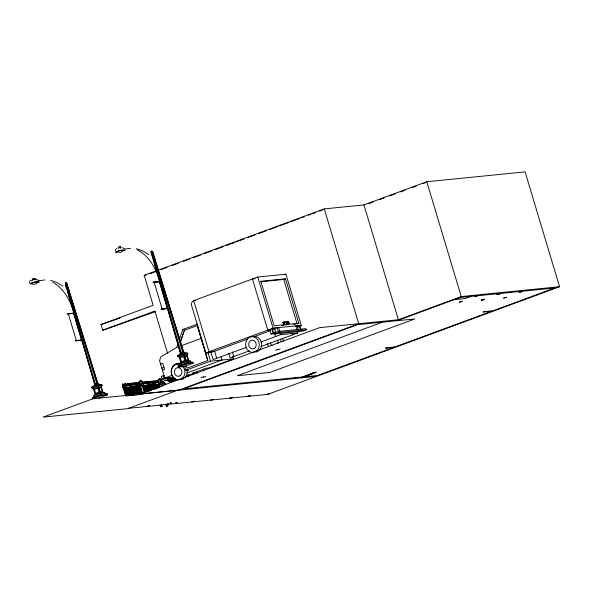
<?xml version="1.0" encoding="UTF-8"?>
<svg xmlns="http://www.w3.org/2000/svg" width="589" height="589" viewBox="0 0 589 589"><rect width="100%" height="100%" fill="white"/><g stroke="black" fill="none" stroke-linecap="round" stroke-linejoin="round"><path stroke-width="0.88" d="M38.653 281.837L38.83 280.769L44.742 279.952M173.622 377.151L164.787 378.035L159.567 360.637L160.804 356.86L176.693 347.436L178.128 343.173M179.277 339.757L182.73 329.516L197.565 324.038M184.313 330.363L180.558 341.51L184.328 330.355L197.315 325.562L207.807 360.52L187.169 368.132L185.829 365.732M201.099 339.198L201.674 337.482M29.45 282.551L30.039 280.85L33.411 279.606M115.223 250.899L115.812 249.199L116.821 248.646M99.305 385.125L99.048 384.264L97.826 383.461L96.589 383.586L94.571 384.337L93.968 385.618L94.233 386.487L94.77 384.426L80.575 335.84M105.24 394.232L104.813 392.811L103.023 392.414L101.293 386.649L102.066 385.375L101.794 384.462L97.988 384.845L91.744 387.15L92.017 388.055L93.386 388.762L95.116 394.527L93.813 395.749L94.24 397.17L101.072 394.652L100.027 392.716L97.988 384.845M191.013 362.588L190.586 361.167L188.797 360.77L187.066 354.998L187.839 353.724L187.567 352.818L183.761 353.201L177.517 355.498L177.79 356.411L179.152 357.111L180.889 362.883L179.586 364.105L180.013 365.526L188.509 362.839M139.799 384.698L139.011 382.077L139.578 381.193L141.11 380.781L142.082 381.26L145.483 392.605M158.839 382.791L158.051 380.17L158.618 379.287L160.149 378.874L161.121 379.345L162.954 385.464M37.453 281.94C36.356 284.885 33.139 284.693 30.842 283.508L34.206 282.264L37.453 281.94L36.444 282.492M94.77 384.426L67.507 291.43M157.079 381.966L158.588 381.127M122.217 250.848L123.226 250.288L119.979 250.619L116.607 251.856L117.535 251.952M97.826 383.461L66.881 283.243C63.509 280.901 66.697 288.853 67.05 289.862M66.896 289.022L65.35 283.721L65.386 283.014L66.439 282.683M151.351 251.216L151.02 252.033L180.344 352.686L179.741 353.967L180.006 354.836L184.769 353.334L183.4 351.721L152.551 251.547L151.785 251.083L151.402 251.856L181.095 352.34L181.184 354.298M151.947 251.157L152.647 251.599L183.599 351.817L184.821 352.612L185.079 353.481M94.233 386.487L97.384 385.324L66.012 282.727M302.672 377.188L314.717 372.432M303.644 377.041L315.689 372.285M181.493 379.596L183.996 378.609M255.847 352.156L258.357 351.177M200.996 377.637L203.499 376.658M203.308 377.409L205.811 376.423M275.35 350.205L277.861 349.218M277.662 349.969L280.173 348.99M32.837 280.29L32.483 279.112L34.029 278.538L34.92 278.45L35.274 279.628M118.61 248.639L118.256 247.461L119.803 246.894L120.693 246.806L121.047 247.984L120.156 248.072L119.803 246.894M34.92 278.45L32.483 279.112M120.693 246.806L118.256 247.461M155.349 311.706L102.729 330.252L101.006 324.524L153.162 305.279L144.18 275.35L324.281 208.896L363.95 204.92L426.797 181.729L525.101 171.878L559.55 286.71L267.826 394.35L128.66 408.295M149.871 273.738L155.901 271.514M161.077 269.607L167.107 267.384M172.282 265.47L178.312 263.246M183.481 261.339L189.518 259.108M192.964 257.842L200.724 254.978M204.169 253.704L211.93 250.84M215.375 249.574L223.128 246.71M226.581 245.436L234.334 242.572M236.056 241.939L243.817 239.075M247.262 237.801L255.022 234.945M258.468 233.671L266.228 230.807M269.674 229.533L277.434 226.677M279.157 226.036L288.632 222.539M290.362 221.906L299.838 218.409M301.561 217.768L304.152 216.818M308.459 215.228L311.044 214.271M312.766 213.638L315.351 212.681M319.665 211.09L322.249 210.14M368.81 203.617L373.109 202.034M380.001 199.487L384.3 197.904M389.469 195.997L395.499 193.774M400.66 191.867L404.967 190.276M411.851 187.736L416.158 186.146M423.042 183.606L425.626 182.656M102.729 330.252L154.878 311.014L167.548 353.238M297.938 326.556L301.259 325.334L285.923 274.194L257.724 277.021L193.693 300.648L192.073 301.921L191.285 304.52L205.819 352.966L211.407 352.406M284.413 274.754L285.923 274.194M260.868 281.748L283.751 279.458L285.51 278.811L298.851 323.287L297.681 323.722M181.397 345.699L201.151 338.417M100.233 385.037L101.794 384.462M177.79 356.411L184.033 354.107L187.839 353.724M93.386 388.762L98.297 386.944L101.293 386.649M179.152 357.111L184.07 355.3L187.066 354.998M160.606 364.09L162.726 363.31L164.545 369.399L162.431 370.179M283.5 324.539L282.838 322.33L286.136 321.66L287.02 324.605L284.988 324.811L284.104 321.866M161.82 368.147L163.941 367.367M287.874 321.727L286.828 322.109L287.38 323.95L289.17 323.486L288.625 321.653L287.874 321.727L288.426 323.56L289.17 323.486M287.255 322.264L287.837 322.05L288.036 322.706L285.989 322.389M205.819 352.966L273.068 328.161L301.259 325.334M125.648 396.029L122.505 385.552L122.806 383.984L126.731 395.823M95.116 394.527L100.027 392.716L103.023 392.414M180.889 362.883L185.8 361.072L188.797 360.77M128.181 395.675L124.257 383.837L123.955 385.405L127.099 395.882M287.38 323.95L288.426 323.56M128.549 395.734L125.354 383.822L126.495 385.051M93.813 395.749L100.645 393.231L104.813 392.811M179.586 364.105L186.418 361.58L190.586 361.167M247.844 338.969L211.009 352.553L213.13 359.614L246.548 347.282M253.807 336.768L270.837 330.481M275.497 333.124L273.105 333.367L271.691 328.662L278.649 327.594L279.827 331.511M127.165 383.549L126.863 385.11L127.165 383.549L127.946 384.911L127.592 385.037M122.505 385.552L122.806 383.984M128.616 383.402L128.314 384.97L128.616 383.402L132.54 395.241M123.587 385.346L122.446 384.116M123.955 385.405L124.257 383.837M122.527 386.009L141.036 383.962L141.618 385.905L123.108 387.952L122.527 386.009L126.09 385.655M133.998 395.094L130.073 383.255L129.771 384.823L132.915 395.3M125.405 385.258L125.707 383.697M131.163 383.24L132.304 384.47L131.163 383.24L134.366 395.153M316.602 376.349L92.642 398.797L92.311 397.693L101.536 394.284L107.169 393.717L107.507 394.829L98.275 398.238M178.077 366.041L187.309 362.64L192.942 362.073L193.273 363.177L184.048 366.586L178.415 367.153L178.077 366.041L179.689 365.879M132.974 382.968L132.672 384.529L132.974 382.968L133.762 384.322L133.401 384.455M129.396 384.764L128.262 383.535M134.432 382.821L134.13 384.381L134.432 382.821L138.356 394.659M129.771 384.823L130.073 383.255M139.814 394.512L135.882 382.673L135.58 384.242L138.724 394.718M141.11 380.781L139.578 381.193M92.642 398.797L101.875 395.396L107.507 394.829M178.415 367.153L187.641 363.744L193.273 363.177M92.856 398.775L43.144 417.122L127.717 408.641L177.436 390.301M131.222 384.676L131.524 383.108M105.49 394.335L107.169 393.717M136.979 382.659L138.12 383.888L136.979 382.659L140.182 394.571M123.108 387.952L141.618 385.905M139.011 382.077L142.082 381.26M138.437 382.511L139.571 383.741L138.437 382.511L138.489 383.947L138.79 382.379M135.212 384.183L134.071 382.953M269.74 329.384L271.146 334.081L273.105 333.367M135.58 384.242L135.882 382.673M278.892 331.386L275.056 332.8L275.387 333.911L302.422 331.202L306.258 329.781L305.927 328.677L278.892 331.386L279.223 332.49L306.258 329.781M136.67 384.035L136.309 384.168L139.453 394.645M137.038 384.094L137.34 382.526M142.936 382.062L144.077 383.292L142.936 382.062L145.616 392.23M144.747 381.782L144.445 383.351L144.747 381.782L145.535 383.144L145.174 383.277M146.205 381.643L145.903 383.203L146.205 381.643L149.341 390.86M275.387 333.911L279.223 332.49M164.044 375.554L161.268 376.349L162.137 379.257L174.491 378.02M140.322 384.227L141.036 383.962M150.534 389.837L148.443 382.857L147.302 381.628L149.716 390.919M142.994 383.498L143.296 381.93M148.752 381.481L149.893 382.71L148.752 381.481L150.902 389.896M150.21 381.333L151.344 382.563L150.21 381.333L150.261 382.769L150.563 381.201M152.021 381.054L151.719 382.622L152.021 381.054L154.892 389.403M146.985 382.997L145.844 381.768M147.353 383.056L147.655 381.495M156.085 388.387L154.252 382.268L153.111 381.046L155.268 389.462M148.443 382.857L148.082 382.983L150.18 389.97M148.811 382.916L149.113 381.348M155.349 382.261L155.71 382.128L154.568 380.899L156.453 388.445M160.149 378.874L158.618 379.287M261.03 341.937L280.769 334.655L297.828 332.947L297.452 331.695M156.019 380.752L157.16 381.981L156.019 380.752L156.078 382.187L156.38 380.619M158.051 380.17L161.121 379.345M157.83 380.472L157.528 382.04L157.83 380.472L160.186 387.076M152.801 382.416L151.66 381.186M164.787 378.035L172.106 375.333L171.34 372.911A8.555 7.399 84.3 0 1 180.396 363.575M184.107 366.203A8.555 7.399 84.3 0 1 184.983 367.565L185.837 370.26L210.531 361.16L233.502 358.856L232.714 356.249M153.169 382.475L153.471 380.914M162.137 379.257L164.044 378.558L173.755 377.578M154.62 382.327L154.922 380.766M186.735 370.643L188.458 370.01L185.837 370.26M143.039 385.957L160.657 383.999L160.075 382.055L156.689 382.585M167.71 381.017L168.012 379.456L168.793 380.811M169.463 379.309L169.161 380.869L169.463 379.309L170.25 380.671L169.89 380.803M186.632 373.065L222.016 360.004L220.971 356.536M170.56 379.294L171.701 380.523L170.56 379.294L170.619 380.73L170.92 379.161M172.017 379.147L173.151 380.376L172.017 379.147L172.069 380.582L172.371 379.014M249.132 350.911L230.189 357.898L228.775 353.194M261.06 346.509L297.828 332.947M173.468 378.999L174.609 380.229L173.468 378.999L173.527 380.435L173.829 378.874M194.26 373.338L185.991 375.915M233.502 358.856L208.808 367.97L206.194 368.221L192.463 373.293L195.069 373.036M178.629 390.183L358.73 323.729L324.281 208.896M146.344 406.528L149.415 405.703L147.508 406.41M382.349 322.22L237.33 375.723L269.718 372.476L414.737 318.973L357.56 324.649L183.459 388.887L317.773 375.429L394.159 347.245L385.346 348.128L395.285 346.833L491.859 311.198L483.046 312.082L484.246 311.633L493.059 310.756L554.72 287.999L460.083 297.489L397.229 320.674M165.384 404.614L168.454 403.796L166.547 404.503M160.075 405.055L160.583 406.749L162.122 406.336L161.658 404.805M162.122 406.336L160.583 406.749M178.82 390.109L139.681 394.034L319.591 327.653L398.4 319.753L461.246 296.561L559.55 286.71M165.936 404.628L166.4 406.167L167.931 405.755L167.475 404.223M167.931 405.755L166.4 406.167M464.75 298.616L470.802 296.436M191.558 401.992L194.62 401.175L192.721 401.875M210.604 400.086L213.674 399.261L211.768 399.968M229.739 398.164L232.81 397.347L230.903 398.046M293.234 378.698L296.23 377.586M247.203 396.419L250.273 395.594L248.367 396.301M301.369 377.88L304.366 376.776M266.662 394.468L269.733 393.643M101.006 324.524L120.053 318.06M65.865 283.618C63.973 284.008 67.779 282.749 66.498 283.419L66.182 282.808M121.253 251.393L125.17 250.384C122.048 249.154 118.455 250.862 115.599 252.151L118.772 251.886M36.378 282.853L39.397 282.028C36.275 280.798 32.682 282.506 29.825 283.795L32.307 283.662M164.405 380.546L168.292 380.361L170.92 382.254M121.194 252.467L119.353 252.652M124.603 249.125L130.515 248.308M144.18 275.35L145.998 275.166M255.199 278.685L252.445 278.972L267.789 330.105L270.204 329.855M285.51 278.811L260.794 281.284L274.143 325.769L298.851 323.287M195.511 300.464L193.693 300.648L209.036 351.78L214.624 351.221L216.737 358.281M464.964 298.594L454.502 299.639L460.436 297.504L460.311 297.092M182.73 329.516L184.497 329.339M282.838 322.33L284.192 322.198M287.837 322.05L285.93 322.242L286.129 322.897L288.036 322.706M281.976 325.452L283.721 325.275M293.602 324.289L295.347 324.112M295.133 326.313L299.889 325.835L301.067 329.752M271.146 334.081L275.137 333.683M296.966 331.497L298.557 331.335M176.693 347.436L177.267 347.385M177.517 355.498L179.041 355.351M209.691 352.296L211.458 352.119M186.109 376.342L188.76 376.077L188.318 374.619M102.066 385.375L98.26 385.751L92.017 388.055L93.541 387.908M91.744 387.15L93.268 386.995M142.28 383.837L160.075 382.055M168.454 381.216L175.566 380.501M127.865 385.478L131.421 385.118M133.202 384.941L137.649 384.499M145.13 383.748L149.577 383.299M151.351 383.122L154.914 382.769M168.631 381.392L173.078 380.943M142.869 385.78L160.657 383.999M92.311 397.693L93.916 397.531M153.641 259.425L154.598 259.484L154.075 260.912L153.28 259.786M67.868 291.069L68.825 291.128L68.309 292.564L67.558 291.614M35.73 279.186L38.712 280.526M30.842 283.508L31.762 283.603M166.061 380.214L167.71 380.42L170.339 382.305M160.826 380.737L163.948 381.665L165.84 384.33M136.28 248.661L142.413 250.759L148.745 254.544M50.507 280.305L56.64 282.403L62.971 286.188M183.599 351.817L180.344 352.686L167.121 306.847M184.821 352.612L180.919 353.429L180.05 354.114M99.048 384.264L97.627 383.373L66.373 282.654M94.277 385.766L98.738 384.116L98.996 384.985M161.894 381.002L164.53 382.894L165.259 384.389M161.563 381.996L163.698 383.527L164.324 384.816M137.134 249.913C148.884 255.368 155.128 267.848 159.538 279.377M52.9 282.403C63.774 288.117 69.509 300.051 73.765 311.029M122.431 247.63L124.478 248.882M159.567 378.933L162.056 386.45M140.528 380.84L144.32 392.723M167.651 379.588L168.439 380.943M125.354 383.822L126.134 385.184M151.785 251.083L183.157 353.672M153.604 256.134L152.271 251.768C153.545 251.105 149.739 252.357 151.638 251.967L151.159 251.37L152.669 257.378M155.194 261.369L156.527 265.735M158.117 270.977L158.92 273.591M160.51 278.833L161.842 283.199M162.903 286.688L164.765 292.799M68.626 290.399L69.958 294.765M71.019 298.255L72.881 304.366M73.411 306.118L75.274 312.229M470.339 296.083L470.464 296.503M426.797 181.729L461.246 296.561M363.95 204.92L398.4 319.753M300.559 329.685L299.691 326.785L297.386 327.02L298.041 329.192M283.751 279.458L297.092 323.935M295.715 325.886L296.885 329.803M292.1 333.315L292.549 334.891M280.393 333.403L280.769 334.655M277.279 328.102L278.457 332.019M257.724 277.021L273.068 328.161M274.57 333.455L275.49 336.599M232.39 351.869L233.796 356.566M207.924 352.472L210.531 361.16M197.293 325.577L207.784 360.527M187.309 362.64L187.641 363.744M186.846 363.008L185.8 361.072L183.761 353.201M180.389 359.555L181.095 361.911M175.205 378.742L175.728 380.501M163.175 375.642L164.044 378.558M166.893 404.282L167.35 405.814M159.361 384.536L159.884 386.281M158.677 384.529L159.457 387.15M158.316 384.661L159.104 387.275M157.948 384.602L158.735 387.216M157.587 384.735L158.375 387.348M157.219 384.676L158.264 388.166M156.6 383.932L157.646 387.422M156.49 384.742L157.543 388.239M154.981 382.202L156.814 388.313M161.077 404.864L161.541 406.395M154.679 385.022L155.467 387.643M153.53 382.342L155.363 388.46M153.493 386.045L154.274 388.659M152.86 385.11L153.906 388.6M152.499 385.243L153.552 388.733M152.131 385.184L153.442 389.55M151.778 385.316L152.558 387.937M151.402 385.258L152.713 389.624M150.784 384.514L152.36 389.756M150.681 385.331L151.991 389.697M149.164 382.784L151.52 390.64M147.714 382.924L150.07 390.787M147.412 385.751L148.988 390.993M147.044 385.692L148.619 390.934M146.69 385.824L148.259 391.067M146.315 385.766L147.891 391.008M146.484 387.643L147.272 390.264M145.593 385.839L147.162 391.074M144.975 385.096L146.808 391.206M144.865 385.913L146.698 392.024M143.878 385.11L145.969 392.097M143.414 386.06L145.247 392.171M144.099 389.682L144.887 392.303M140.359 386.362L142.715 394.218M140.322 386.443L142.678 394.299M140.005 386.494L142.096 393.481M139.63 386.436L141.728 393.423M139.011 385.692L141.375 393.555M138.908 386.509L140.999 393.496M139.335 389.263L140.646 393.629M137.392 383.962L140.535 394.439M135.941 384.109L139.085 394.586M135.639 386.929L137.738 393.916M135.271 386.87L137.627 394.733M134.918 387.002L137.274 394.866M134.542 386.944L136.906 394.807M134.712 388.821L136.545 394.939M133.821 387.017L136.177 394.88M133.202 386.274L135.816 395.005M133.092 387.091L135.448 394.947M134.042 391.589L134.829 394.21M132.105 386.288L134.726 395.02M131.546 388.239L133.637 395.226M130.125 384.691L133.269 395.167M129.83 387.51L131.921 394.497M129.462 387.452L131.818 395.315M129.101 387.584L131.457 395.447M128.733 387.525L131.089 395.388M128.638 388.534L129.425 391.155M129.948 392.9L130.729 395.521M128.004 387.599L130.36 395.462M127.386 386.863L130.007 395.594M127.276 387.672L129.639 395.536M126.922 387.805L127.71 390.426M126.289 386.87L128.91 395.602M125.729 388.821L127.828 395.808M124.316 385.272L127.452 395.749M124.014 388.099L125.324 392.465M123.241 385.751L123.83 387.687M122.858 385.42L126.002 395.896M101.536 394.284L101.875 395.396M95.411 385.942L95.322 383.984L65.578 282.867M34.029 278.538L34.383 279.716M153.184 259.145L166.606 305.08M67.669 291.673L80.06 334.073M179.063 347.495L180.418 352.575M155.79 386.45L155.989 387.893M168.012 379.456L168.071 380.884M268.444 346.303A7.907 6.84 84.3 0 1 267.516 343.38M280.445 339.124A7.907 6.84 84.3 0 1 281.049 341.362M282.433 338.211A7.907 6.84 84.3 0 1 283.361 341.134M272.074 345.802A4.344 3.755 84.3 0 1 270.565 342.923M277.493 340.214A4.344 3.755 84.3 0 1 277.942 343.505M253.704 336.496A7.907 6.84 84.3 0 1 260.942 341.09A7.907 6.84 84.3 0 1 259.425 350.278M194.083 373.735A7.907 6.84 84.3 0 1 193.501 372.322M197.713 373.242A4.344 3.755 84.3 0 1 196.719 371.968M203.639 369.251A4.344 3.755 84.3 0 1 203.58 370.945M179.704 364.377A7.907 6.84 84.3 0 0 171.266 371.453A7.907 6.84 84.3 0 0 179.181 379.824L181.684 378.845A7.907 6.84 84.3 0 0 183.135 366.807M186.846 369.244A7.907 6.84 84.3 0 1 185.071 377.711M177.399 364.149A8.555 7.399 84.3 0 1 180.116 363.082M459.435 302.135L462.144 301.369L459.435 302.135M481.831 300.28L484.541 299.507L481.831 300.28M496.821 294.206L499.531 293.44L496.821 294.206M519.218 292.35L521.928 291.577L519.218 292.35M474.999 296.392L477.708 295.626L474.999 296.392M481.257 299.948L483.967 299.183L481.257 299.948M497.396 294.537L500.105 293.764L497.396 294.537M503.654 298.093L506.371 297.32L503.654 298.093M313.989 372.542L301.951 377.299L304.182 376.96L316.227 372.204L313.989 372.542M180.072 375.753L178.695 376.297A4.344 3.755 84.3 0 1 174.447 370.864A4.344 3.755 84.3 0 1 180.322 368.559A4.344 3.755 84.3 0 1 180.072 375.753M254.433 348.32L253.056 348.857A4.344 3.755 84.3 0 1 248.808 343.424A4.344 3.755 84.3 0 1 254.676 341.127A4.344 3.755 84.3 0 1 254.433 348.32M256.046 351.405L253.535 352.391A7.907 6.84 84.3 0 1 245.804 342.496A7.907 6.84 84.3 0 1 256.495 338.307A7.907 6.84 84.3 0 1 256.046 351.405M67.661 313.782L67.183 313.959L74.634 313.083L67.661 313.782M153.427 282.138L152.956 282.315L160.407 281.439L153.427 282.138M75.745 340.751L75.274 340.921L82.725 340.052L75.745 340.751M161.519 309.1L161.04 309.277L168.498 308.4L161.519 309.1M97.781 388.166L94.454 389.388L95.632 393.312L98.959 392.09L97.781 388.166M183.554 356.514L180.227 357.744L181.405 361.668L184.732 360.439L183.554 356.514M283.95 322.441L283.368 322.647L283.567 323.309L284.148 323.096L283.95 322.441M175.279 378.727L174.977 380.288L175.279 378.727M170.832 402.964L169.875 403.318L171.414 402.905L170.832 402.964M176.641 402.383L175.691 402.736L177.223 402.324L176.641 402.383M159.325 281.756L154.119 282.278L162.1 308.894L167.313 308.371L159.325 281.756M73.551 313.4L68.346 313.922L76.327 340.538L81.54 340.015L73.551 313.4M274.754 329.288L272.435 329.516L273.303 332.417L275.63 332.181L274.754 329.288M186.86 355.97L184.828 356.176L186.006 360.1L188.038 359.894L186.86 355.97M101.087 387.621L99.055 387.82L100.233 391.744L102.265 391.545L101.087 387.621"/></g></svg>
